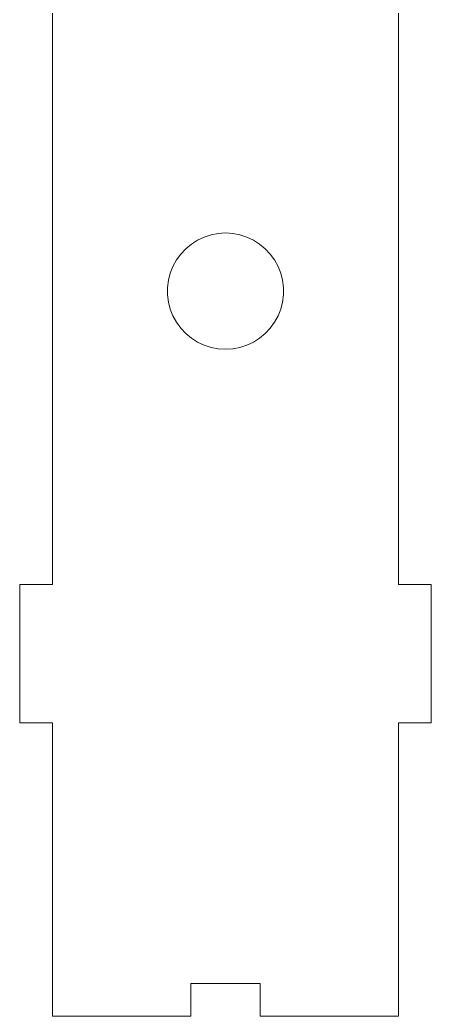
# Model space of a CAD drawing. Header units: millimetres. Extents: x -309 to 309, y -561 to 295.
# Drawn here: x -308.7 to -233.2, y -133 to 49.8 of the extents above; entities that cross this region are included whole.
import ezdxf

# ---------------------------------------------------------------- set-up
doc = ezdxf.new("R2010")
doc.units = ezdxf.units.MM
doc.layers.get('0').update_dxf_attribs({"linetype": 'CONTINUOUS', "lineweight": 0})

msp = doc.modelspace()

# ---------------------------------------------------------------- linework, layer by layer
for p, q in [((-302.7, -53.8), (-302.7, 53.8)), ((-239.2, 53.8), (-239.2, -53.8)), ((-277.22, 8.631), (-276.089, 9.348)), ((-276.089, 9.348), (-274.877, 9.919)), ((-274.877, 9.919), (-273.603, 10.333)), ((-273.603, 10.333), (-272.287, 10.584)), ((-272.287, 10.584), (-270.95, 10.668)), ((-270.95, 10.668), (-269.613, 10.584)), ((-269.613, 10.584), (-268.297, 10.333)), ((-268.297, 10.333), (-267.023, 9.919)), ((-267.023, 9.919), (-265.811, 9.348)), ((-265.811, 9.348), (-264.68, 8.631)), ((-279.17, 6.8), (-278.253, 7.777)), ((-278.253, 7.777), (-277.22, 8.631)), ((-264.68, 8.631), (-263.647, 7.777)), ((-263.647, 7.777), (-262.73, 6.8)), ((-280.603, 4.542), (-279.957, 5.716)), ((-279.957, 5.716), (-279.17, 6.8)), ((-262.73, 6.8), (-261.943, 5.716)), ((-261.943, 5.716), (-261.297, 4.542)), ((-281.096, 3.297), (-280.603, 4.542)), ((-261.297, 4.542), (-260.804, 3.297)), ((-281.597, 0.67), (-281.429, 1.999)), ((-281.429, 1.999), (-281.096, 3.297)), ((-260.804, 3.297), (-260.471, 1.999)), ((-260.471, 1.999), (-260.303, 0.67)), ((-281.597, -0.67), (-281.597, 0.67)), ((-260.303, 0.67), (-260.303, -0.67)), ((-281.429, -1.999), (-281.597, -0.67)), ((-260.303, -0.67), (-260.471, -1.999)), ((-281.096, -3.297), (-281.429, -1.999)), ((-280.603, -4.542), (-281.096, -3.297)), ((-260.804, -3.297), (-261.297, -4.542)), ((-260.471, -1.999), (-260.804, -3.297)), ((-279.957, -5.716), (-280.603, -4.542)), ((-261.297, -4.542), (-261.943, -5.716)), ((-279.17, -6.8), (-279.957, -5.716)), ((-278.253, -7.777), (-279.17, -6.8)), ((-262.73, -6.8), (-263.647, -7.777)), ((-261.943, -5.716), (-262.73, -6.8)), ((-277.22, -8.631), (-278.253, -7.777)), ((-276.089, -9.348), (-277.22, -8.631)), ((-264.68, -8.631), (-265.811, -9.348)), ((-263.647, -7.777), (-264.68, -8.631)), ((-274.877, -9.919), (-276.089, -9.348)), ((-273.603, -10.333), (-274.877, -9.919)), ((-272.287, -10.584), (-273.603, -10.333)), ((-270.95, -10.668), (-272.287, -10.584)), ((-269.613, -10.584), (-270.95, -10.668)), ((-268.297, -10.333), (-269.613, -10.584)), ((-267.023, -9.919), (-268.297, -10.333)), ((-265.811, -9.348), (-267.023, -9.919)), ((-308.7, -79.2), (-308.7, -53.8)), ((-308.7, -53.8), (-302.7, -53.8)), ((-239.2, -53.8), (-233.2, -53.8)), ((-233.2, -53.8), (-233.2, -79.2)), ((-302.7, -79.2), (-308.7, -79.2)), ((-302.7, -133), (-302.7, -79.2)), ((-233.2, -79.2), (-239.2, -79.2)), ((-239.2, -79.2), (-239.2, -133)), ((-264.6, -127), (-277.3, -127)), ((-277.3, -127), (-277.3, -133)), ((-264.6, -133), (-264.6, -127)), ((-277.3, -133), (-302.7, -133)), ((-239.2, -133), (-264.6, -133))]:
    msp.add_line(p, q)

doc.saveas('drawing.dxf')
